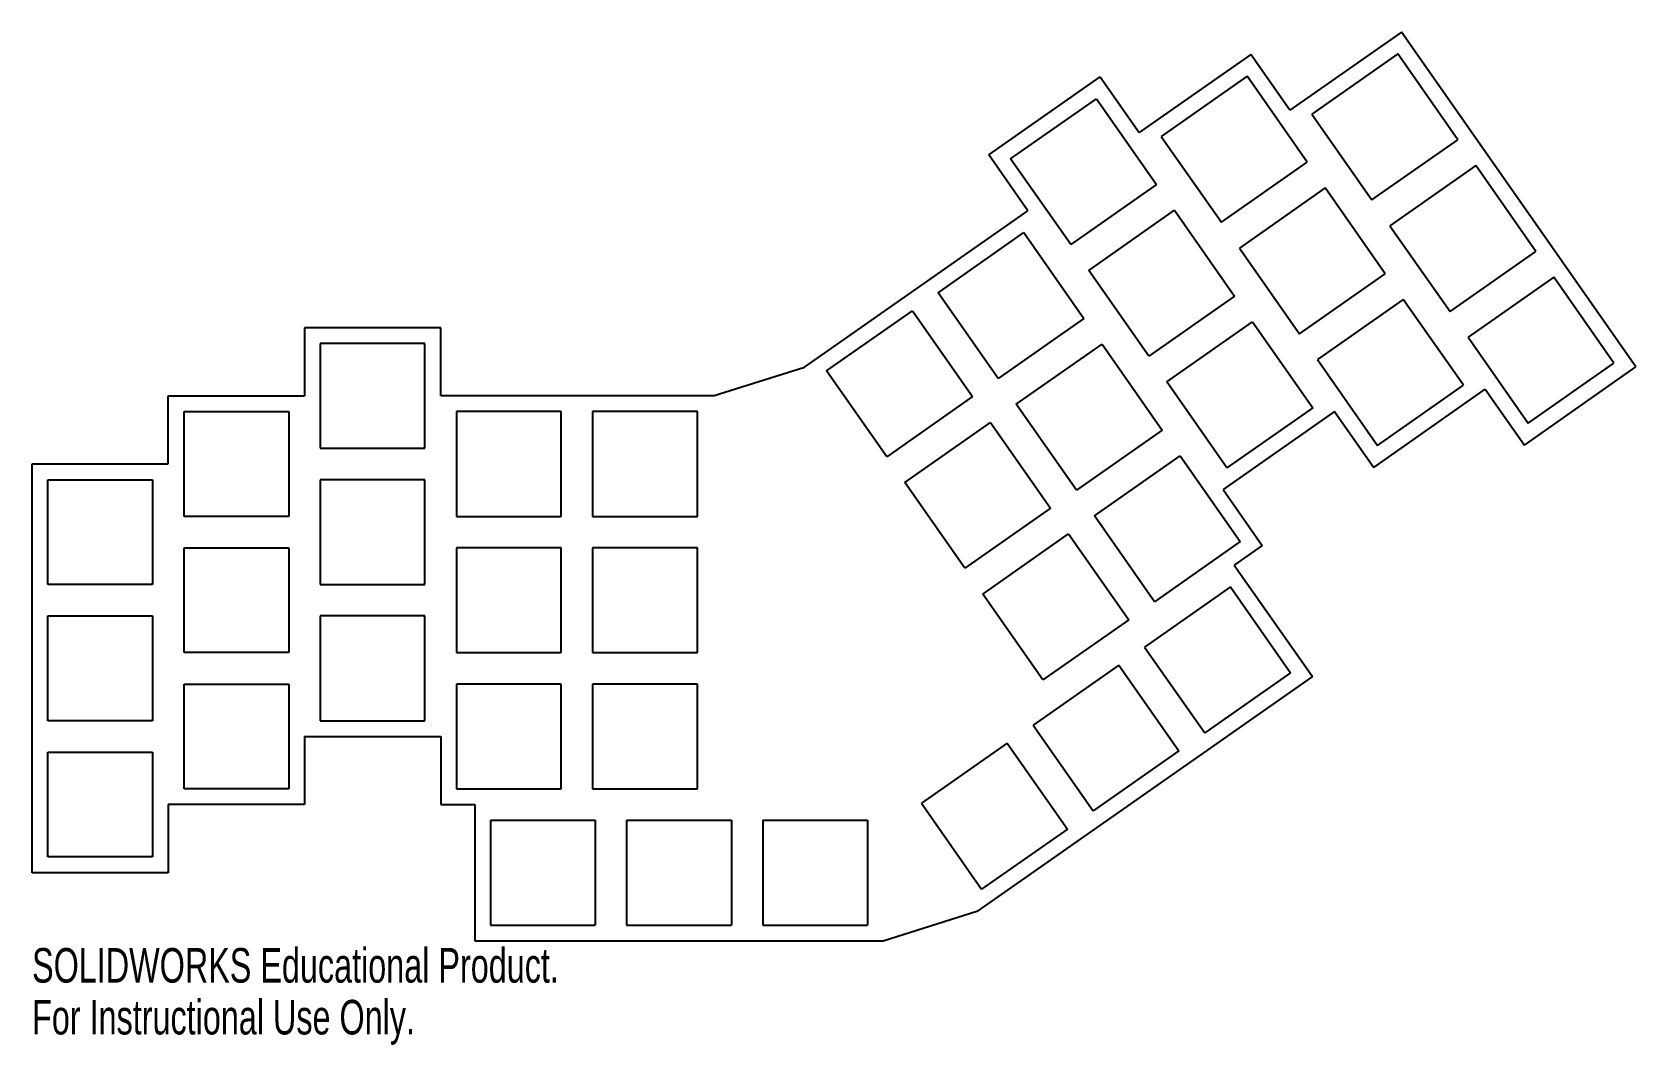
# Model space of a CAD drawing. Header units: millimetres. Extents: x 0 to 224, y -81 to 60.
import ezdxf

# ---------------------------------------------------------------- set-up
doc = ezdxf.new("R2010")
doc.units = ezdxf.units.MM
doc.styles.add('SLDTEXTSTYLE0', font='TXT', dxfattribs={"width": 0.7})

msp = doc.modelspace()

# ---------------------------------------------------------------- linework, layer by layer
at = {"color": 7, "linetype": 'Continuous', "lineweight": 25}
for p, q in [((191.55, 60.39), (175.94, 49.47)), ((224.33, 13.58), (191.55, 60.39)), ((170.48, 57.27), (154.87, 46.34)), ((175.94, 49.47), (170.48, 57.27)), ((191.01, 57.33), (179.01, 48.93)), ((199.41, 45.33), (191.01, 57.33)), ((133.81, 43.22), (149.41, 54.15)), ((149.41, 54.15), (154.87, 46.34)), ((169.94, 54.21), (157.94, 45.8)), ((178.34, 42.21), (169.94, 54.21)), ((136.87, 42.68), (148.87, 51.08)), ((148.87, 51.08), (157.27, 39.08)), ((179.01, 48.93), (187.41, 36.93)), ((157.94, 45.8), (166.34, 33.8)), ((187.41, 36.93), (199.41, 45.33)), ((139.27, 35.42), (133.81, 43.22)), ((145.27, 30.68), (136.87, 42.68)), ((166.34, 33.8), (178.34, 42.21)), ((201.93, 41.73), (189.93, 33.32)), ((210.34, 29.73), (201.93, 41.73)), ((157.27, 39.08), (145.27, 30.68)), ((180.87, 38.6), (168.86, 30.2)), ((189.27, 26.6), (180.87, 38.6)), ((108.06, 13.56), (139.27, 35.42)), ((147.8, 27.07), (159.8, 35.48)), ((159.8, 35.48), (168.2, 23.48)), ((126.73, 23.95), (138.73, 32.35)), ((138.73, 32.35), (147.13, 20.35)), ((189.93, 33.32), (198.34, 21.32)), ((168.86, 30.2), (177.27, 18.2)), ((198.34, 21.32), (210.34, 29.73)), ((156.2, 15.07), (147.8, 27.07)), ((177.27, 18.2), (189.27, 26.6)), ((212.86, 26.12), (200.86, 17.72)), ((221.26, 14.12), (212.86, 26.12)), ((135.13, 11.95), (126.73, 23.95)), ((168.2, 23.48), (156.2, 15.07)), ((191.79, 23), (179.79, 14.59)), ((200.19, 11), (191.79, 23)), ((111.12, 13.02), (123.12, 21.43)), ((123.12, 21.43), (131.53, 9.43)), ((147.13, 20.35), (135.13, 11.95)), ((57.15, 19.05), (38.1, 19.05)), ((38.1, 19.05), (38.1, 9.53)), ((57.15, 9.53), (57.15, 19.05)), ((158.72, 11.47), (170.72, 19.87)), ((170.72, 19.87), (179.13, 7.87)), ((40.3, 16.85), (40.3, 2.2)), ((54.95, 16.85), (40.3, 16.85)), ((54.95, 2.2), (54.95, 16.85)), ((137.66, 8.35), (149.66, 16.75)), ((149.66, 16.75), (158.06, 4.75)), ((200.86, 17.72), (209.26, 5.72)), ((95.25, 9.53), (108.06, 13.56)), ((179.79, 14.59), (188.19, 2.59)), ((208.72, 2.65), (224.33, 13.58)), ((209.26, 5.72), (221.26, 14.12)), ((119.53, 1.02), (111.12, 13.02)), ((167.13, -0.53), (158.72, 11.47)), ((19.05, 9.53), (38.1, 9.53)), ((19.05, 0), (19.05, 9.53)), ((95.25, 9.53), (57.15, 9.53)), ((131.53, 9.43), (119.53, 1.02)), ((187.65, -0.47), (203.26, 10.46)), ((188.19, 2.59), (200.19, 11)), ((203.26, 10.46), (208.72, 2.65)), ((21.25, 7.33), (35.9, 7.33)), ((21.25, -7.33), (21.25, 7.33)), ((35.9, 7.33), (35.9, -7.33)), ((59.35, 7.33), (59.35, -7.33)), ((74, 7.33), (59.35, 7.33)), ((74, -7.33), (74, 7.33)), ((78.4, 7.33), (78.4, -7.33)), ((93.05, 7.33), (78.4, 7.33)), ((93.05, -7.33), (93.05, 7.33)), ((146.06, -3.66), (137.66, 8.35)), ((182.19, 7.33), (166.59, -3.59)), ((179.13, 7.87), (167.13, -0.53)), ((182.19, 7.33), (187.65, -0.47)), ((122.05, -2.58), (134.05, 5.82)), ((134.05, 5.82), (142.45, -6.18)), ((158.06, 4.75), (146.06, -3.66)), ((0, 0), (19.05, 0)), ((0, -57.15), (0, 0)), ((40.3, 2.2), (54.95, 2.2)), ((148.58, -7.26), (160.58, 1.14)), ((160.58, 1.14), (168.99, -10.86)), ((2.2, -2.2), (16.85, -2.2)), ((2.2, -16.85), (2.2, -2.2)), ((16.85, -2.2), (16.85, -16.85)), ((40.3, -2.2), (40.3, -16.85)), ((54.95, -2.2), (40.3, -2.2)), ((54.95, -16.85), (54.95, -2.2)), ((130.45, -14.58), (122.05, -2.58)), ((166.59, -3.59), (172.05, -11.4)), ((142.45, -6.18), (130.45, -14.58)), ((35.9, -7.33), (21.25, -7.33)), ((59.35, -7.33), (74, -7.33)), ((78.4, -7.33), (93.05, -7.33)), ((156.98, -19.26), (148.58, -7.26)), ((132.98, -18.19), (144.98, -9.78)), ((144.98, -9.78), (153.38, -21.78)), ((168.99, -10.86), (156.98, -19.26)), ((21.25, -11.72), (35.9, -11.72)), ((21.25, -26.38), (21.25, -11.72)), ((35.9, -11.72), (35.9, -26.38)), ((59.35, -11.72), (59.35, -26.38)), ((74, -11.72), (59.35, -11.72)), ((74, -26.38), (74, -11.72)), ((78.4, -11.72), (78.4, -26.38)), ((93.05, -11.72), (78.4, -11.72)), ((93.05, -26.38), (93.05, -11.72)), ((172.05, -11.4), (168.15, -14.13)), ((168.15, -14.13), (179.07, -29.73)), ((16.85, -16.85), (2.2, -16.85)), ((40.3, -16.85), (54.95, -16.85)), ((167.61, -17.19), (155.61, -25.6)), ((167.61, -17.19), (176.01, -29.19)), ((141.38, -30.19), (132.98, -18.19)), ((2.2, -21.25), (16.85, -21.25)), ((2.2, -35.9), (2.2, -21.25)), ((16.85, -21.25), (16.85, -35.9)), ((40.3, -21.25), (40.3, -35.9)), ((54.95, -21.25), (40.3, -21.25)), ((54.95, -35.9), (54.95, -21.25)), ((153.38, -21.78), (141.38, -30.19)), ((35.9, -26.38), (21.25, -26.38)), ((59.35, -26.38), (74, -26.38)), ((78.4, -26.38), (93.05, -26.38)), ((155.61, -25.6), (164.01, -37.6)), ((152, -28.12), (140, -36.52)), ((152, -28.12), (160.41, -40.12)), ((21.25, -30.77), (35.9, -30.77)), ((21.25, -45.42), (21.25, -30.77)), ((35.9, -30.77), (35.9, -45.42)), ((59.35, -30.77), (59.35, -45.42)), ((74, -30.77), (59.35, -30.77)), ((74, -45.42), (74, -30.77)), ((78.4, -30.77), (78.4, -45.42)), ((93.05, -30.77), (78.4, -30.77)), ((93.05, -45.42), (93.05, -30.77)), ((179.07, -29.73), (132.26, -62.51)), ((176.01, -29.19), (164.01, -37.6)), ((16.85, -35.9), (2.2, -35.9)), ((38.1, -38.1), (38.1, -47.62)), ((38.1, -38.1), (57.15, -38.1)), ((40.3, -35.9), (54.95, -35.9)), ((57.15, -38.1), (57.15, -47.62)), ((140, -36.52), (148.41, -48.52)), ((2.2, -40.3), (16.85, -40.3)), ((2.2, -54.95), (2.2, -40.3)), ((16.85, -40.3), (16.85, -54.95)), ((136.4, -39.05), (124.4, -47.45)), ((136.4, -39.05), (144.8, -51.05)), ((160.41, -40.12), (148.41, -48.52)), ((35.9, -45.42), (21.25, -45.42)), ((59.35, -45.42), (74, -45.42)), ((78.4, -45.42), (93.05, -45.42)), ((19.05, -47.62), (19.05, -57.15)), ((38.1, -47.62), (19.05, -47.62)), ((57.15, -47.62), (61.91, -47.62)), ((61.91, -47.62), (61.91, -66.67)), ((124.4, -47.45), (132.8, -59.45)), ((64.11, -49.83), (64.11, -64.47)), ((64.11, -49.83), (78.76, -49.83)), ((78.76, -49.83), (78.76, -64.47)), ((83.16, -49.83), (83.16, -64.47)), ((83.16, -49.83), (97.81, -49.83)), ((97.81, -49.83), (97.81, -64.47)), ((102.21, -49.83), (102.21, -64.47)), ((102.21, -49.83), (116.86, -49.83)), ((116.86, -49.83), (116.86, -64.47)), ((144.8, -51.05), (132.8, -59.45)), ((16.85, -54.95), (2.2, -54.95)), ((19.05, -57.15), (0, -57.15)), ((119.06, -66.67), (132.26, -62.51)), ((64.11, -64.47), (78.76, -64.47)), ((83.16, -64.47), (97.81, -64.47)), ((102.21, -64.47), (116.86, -64.47)), ((61.91, -66.67), (119.06, -66.67))]:
    msp.add_line(p, q, dxfattribs=at)

# ---------------------------------------------------------------- texts
at = {"color": 7, "linetype": 'Continuous', "char_height": 4.8336, "attachment_point": 1, "style": 'SLDTEXTSTYLE0'}
for s, insert in [('SOLIDWORKS Educational Product.', (0, -67.69)), ('For Instructional Use Only.', (0, -74.94))]:
    msp.add_mtext(s, dxfattribs=dict(at, insert=insert))

doc.saveas('drawing.dxf')
